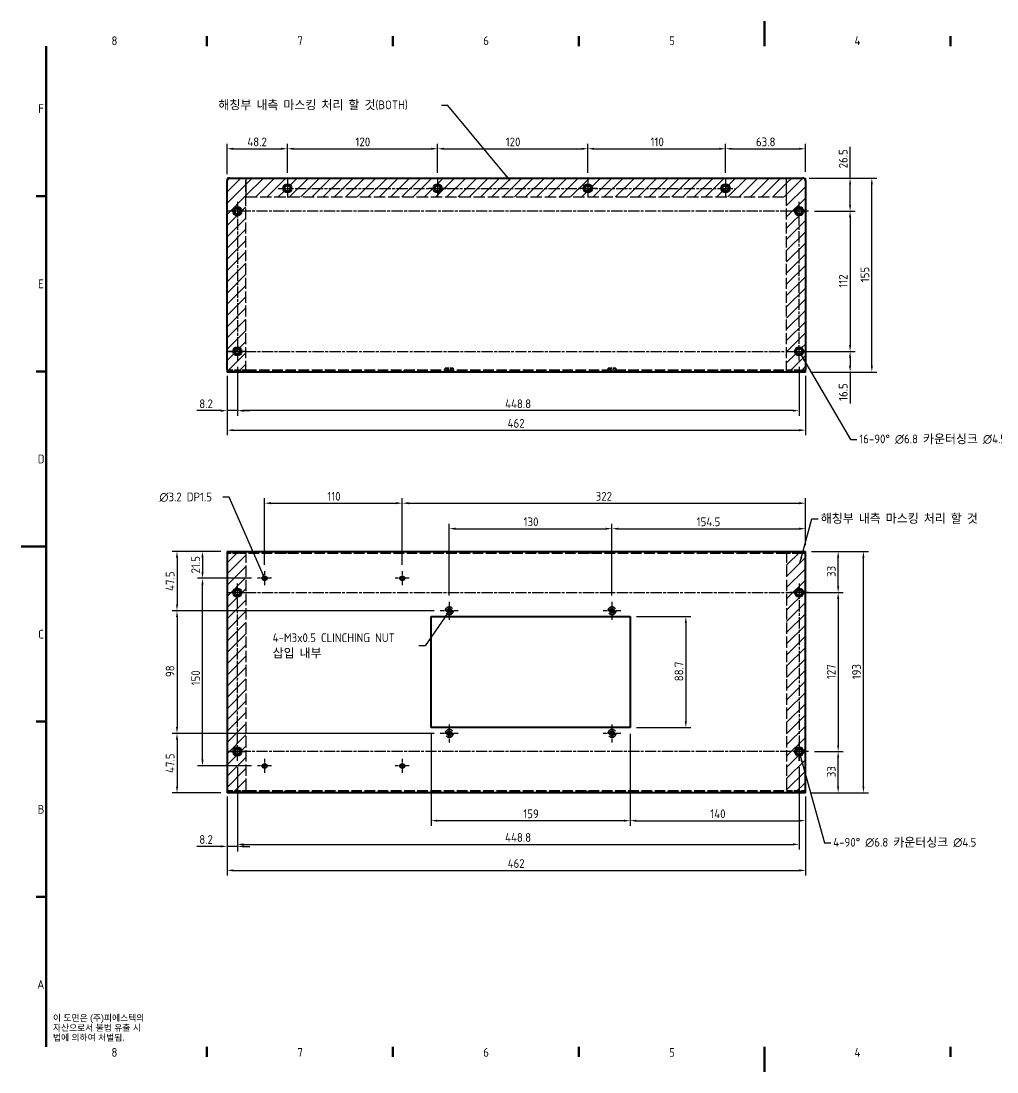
# Model space of a CAD drawing. Header units: millimetres. Extents: x 0 to 1188, y 0 to 840.
# Drawn here: x 0 to 780, y 0 to 840 of the extents above; entities that cross this region are included whole.
import ezdxf

# ---------------------------------------------------------------- set-up
doc = ezdxf.new("R2010")
doc.units = ezdxf.units.MM
doc.header["$LTSCALE"] = 2
doc.linetypes.add('CHAIN', pattern=[0.3543, 0.2362, -0.0295, 0.0591, -0.0295])
doc.linetypes.add('DASHED', pattern=[0.2067, 0.1654, -0.0413])
doc.layers.get('0').update_dxf_attribs({"color": 3, "lineweight": 25})
for name, color, linetype, lineweight in [('가려진 것(ISO)', 2, 'DASHED', 35), ('가시적인 것(ISO)', 3, 'Continuous', 40), ('가시적인 좁은 것(ISO)', 3, 'Continuous', 35), ('경계(ISO)', 7, 'Continuous', 50), ('기호(ISO)', 5, 'Continuous', 25), ('스케치 형상(ISO)', 3, 'Continuous', 25), ('중심 표식(ISO)', 1, 'Continuous', 25), ('중심선(ISO)', 1, 'Continuous', 25), ('치수(ISO)', 2, 'Continuous', 25), ('해치(ISO)', 7, 'Continuous', 18)]:
    doc.layers.add(name, color=color, linetype=linetype, lineweight=lineweight)
doc.styles.add('문자 텍스트_PSTEK_POSCO', font='isocp.shx')
doc.styles.add('치수 텍스트_PSTEK_POSCO', font='isocp.shx')
doc.dimstyles.new('치수_PSTEK_POSCO', dxfattribs={"dimscale": 2, "dimtxt": 3.5, "dimasz": 2.5, "dimexe": 2, "dimexo": 2.5, "dimgap": 1, "dimtad": 1, "dimrnd": 1e-08, "dimdsep": 46, "dimtxsty": '치수 텍스트_PSTEK_POSCO', "dimcen": 0.09, "dimdle": 10, "dimclrd": 7, "dimclre": 7, "dimclrt": 2, "dimadec": 1, "dimazin": 2, "dimtfac": 1, "dimtmove": 0, "dimatfit": 3, "dimfxl": 0, "dimtolj": 1, "dimlwd": -1, "dimlwe": -1, "dimarcsym": 0})
doc.dimstyles.new('치수_PSTEK_POSCO$7', dxfattribs={"dimscale": 2, "dimtxt": 3.5, "dimasz": 2.5, "dimexe": 2, "dimexo": 2.5, "dimgap": 1, "dimtad": 1, "dimrnd": 1e-08, "dimdsep": 46, "dimtxsty": '치수 텍스트_PSTEK_POSCO', "dimcen": 0.09, "dimdle": 10, "dimclrd": 7, "dimclre": 7, "dimclrt": 2, "dimadec": 1, "dimazin": 2, "dimtfac": 1, "dimtmove": 0, "dimatfit": 3, "dimfxl": 0, "dimtolj": 1, "dimlwd": -1, "dimlwe": -1, "dimarcsym": 0})
pattern_1 = [(45, (0, 0), (-4.49013, 4.49013), [])]

# ---------------------------------------------------------------- blocks, each defined once
blk = doc.blocks.new('경계 Default Border')
at = {"layer": '경계(ISO)'}
for p, q in [((74.25, 410), (74.25, 413.9)), ((148.5, 410), (148.5, 413.9)), ((222.75, 410), (222.75, 413.9)), ((371.25, 410), (371.25, 413.9)), ((10, 350), (6.1, 350)), ((10, 280), (6.1, 280)), ((10, 140), (6.1, 140)), ((10, 70), (6.1, 70)), ((74.25, 10), (74.25, 6.1)), ((148.5, 10), (148.5, 6.1)), ((222.75, 10), (222.75, 6.1)), ((371.25, 10), (371.25, 6.1))]:
    blk.add_line(p, q, dxfattribs=at)
at = {"layer": '경계(ISO)', "flags": 128}
for points in [[(297, 420), (297, 410)], [(10, 10), (10, 410)], [(0, 210), (10, 210)], [(297, 0), (297, 10)]]:
    blk.add_lwpolyline(points, dxfattribs=at)
at = {"layer": '경계(ISO)', "color": 2, "char_height": 3.5, "attachment_point": 7, "style": '문자 텍스트_PSTEK_POSCO'}
for s, insert in [('8', (36.13, 410.37)), ('7', (110.38, 410.39)), ('6', (184.63, 410.37)), ('5', (258.88, 410.37)), ('4', (332.93, 410.4)), ('F', (6.85, 383.25)), ('E', (6.85, 313.22)), ('D', (6.66, 243.22)), ('C', (6.85, 173.22)), ('B', (6.66, 103.22)), ('A', (6.47, 33.24)), ('8', (36.13, 6.07)), ('7', (110.38, 6.09)), ('6', (184.63, 6.07)), ('5', (258.88, 6.07)), ('4', (332.93, 6.1))]:
    blk.add_mtext(s, dxfattribs=dict(at, insert=insert))
blk = doc.blocks.new('*D22')
at = {"layer": 'Defpoints', "color": 0}
for p in [(164.61, 225.12), (626.61, 225.12), (626.61, 161.1)]:
    blk.add_point(p, dxfattribs=at)
at = {"layer": '치수(ISO)', "color": 7}
for p, q in [((164.61, 220.12), (164.61, 157.1)), ((626.61, 220.12), (626.61, 157.1)), ((169.61, 161.1), (621.61, 161.1))]:
    blk.add_line(p, q, dxfattribs=at)
for points in [[(169.61, 161.93), (169.61, 160.27), (164.61, 161.1)], [(621.61, 161.93), (621.61, 160.27), (626.61, 161.1)]]:
    blk.add_solid(points, dxfattribs=at)
at = {"layer": '치수(ISO)', "color": 2, "insert": (388.75, 166.6), "char_height": 7, "attachment_point": 4, "style": '치수 텍스트_PSTEK_POSCO'}
blk.add_mtext('\\A1;462', dxfattribs=at)
blk = doc.blocks.new('*D23')
at = {"layer": 'Defpoints', "color": 0}
for p in [(626.61, 416.12), (672.97, 416.12), (626.61, 223.12)]:
    blk.add_point(p, dxfattribs=at)
at = {"layer": '치수(ISO)', "color": 7}
for p, q in [((631.61, 416.12), (676.97, 416.12)), ((672.97, 228.12), (672.97, 411.12)), ((631.61, 223.12), (676.97, 223.12))]:
    blk.add_line(p, q, dxfattribs=at)
for points in [[(672.14, 411.12), (673.8, 411.12), (672.97, 416.12)], [(672.14, 228.12), (673.8, 228.12), (672.97, 223.12)]]:
    blk.add_solid(points, dxfattribs=at)
at = {"layer": '치수(ISO)', "color": 2, "insert": (667.47, 313.86), "char_height": 7, "attachment_point": 4, "rotation": 90, "style": '치수 텍스트_PSTEK_POSCO'}
blk.add_mtext('\\A1;193', dxfattribs=at)
blk = doc.blocks.new('*D24')
at = {"layer": 'Defpoints', "color": 0}
for p in [(621.61, 383.12), (629.01, 256.12), (652.79, 256.12)]:
    blk.add_point(p, dxfattribs=at)
at = {"layer": '치수(ISO)', "color": 7}
for p, q in [((626.61, 383.12), (656.79, 383.12)), ((652.79, 378.12), (652.79, 261.12)), ((634.01, 256.12), (656.79, 256.12))]:
    blk.add_line(p, q, dxfattribs=at)
for points in [[(651.95, 378.12), (653.62, 378.12), (652.79, 383.12)], [(651.95, 261.12), (653.62, 261.12), (652.79, 256.12)]]:
    blk.add_solid(points, dxfattribs=at)
at = {"layer": '치수(ISO)', "color": 2, "insert": (647.29, 314.02), "char_height": 7, "attachment_point": 4, "rotation": 90, "style": '치수 텍스트_PSTEK_POSCO'}
blk.add_mtext('\\A1;127', dxfattribs=at)
blk = doc.blocks.new('*D25')
at = {"layer": 'Defpoints', "color": 0}
for p in [(629.01, 256.12), (652.79, 256.12), (626.61, 223.12)]:
    blk.add_point(p, dxfattribs=at)
at = {"layer": '치수(ISO)', "color": 7}
for p, q in [((634.01, 256.12), (656.79, 256.12)), ((652.79, 228.12), (652.79, 251.12)), ((631.61, 223.12), (656.79, 223.12))]:
    blk.add_line(p, q, dxfattribs=at)
for points in [[(651.95, 251.12), (653.62, 251.12), (652.79, 256.12)], [(651.95, 228.12), (653.62, 228.12), (652.79, 223.12)]]:
    blk.add_solid(points, dxfattribs=at)
at = {"layer": '치수(ISO)', "color": 2, "insert": (647.29, 235.62), "char_height": 7, "attachment_point": 4, "rotation": 90, "style": '치수 텍스트_PSTEK_POSCO'}
blk.add_mtext('\\A1;33', dxfattribs=at)
blk = doc.blocks.new('*D26')
at = {"layer": 'Defpoints', "color": 0}
for p in [(172.81, 248.72), (621.61, 248.72), (621.61, 181.92)]:
    blk.add_point(p, dxfattribs=at)
at = {"layer": '치수(ISO)', "color": 7}
for p, q in [((172.81, 243.72), (172.81, 177.92)), ((621.61, 243.72), (621.61, 177.92)), ((177.81, 181.92), (616.61, 181.92))]:
    blk.add_line(p, q, dxfattribs=at)
for points in [[(177.81, 182.76), (177.81, 181.09), (172.81, 181.92)], [(616.61, 182.76), (616.61, 181.09), (621.61, 181.92)]]:
    blk.add_solid(points, dxfattribs=at)
at = {"layer": '치수(ISO)', "color": 2, "insert": (386.71, 187.42), "char_height": 7, "attachment_point": 4, "style": '치수 텍스트_PSTEK_POSCO'}
blk.add_mtext('\\A1;448.8', dxfattribs=at)
blk = doc.blocks.new('*D27')
at = {"layer": 'Defpoints', "color": 0}
for p in [(172.81, 248.72), (164.61, 225.12), (164.61, 180.3)]:
    blk.add_point(p, dxfattribs=at)
at = {"layer": '치수(ISO)', "color": 7}
for p, q in [((172.81, 243.72), (172.81, 176.3)), ((164.61, 220.12), (164.61, 176.3)), ((159.61, 180.3), (140.39, 180.3)), ((172.81, 180.3), (164.61, 180.3)), ((177.81, 180.3), (182.81, 180.3))]:
    blk.add_line(p, q, dxfattribs=at)
for points in [[(159.61, 181.13), (159.61, 179.47), (164.61, 180.3)], [(177.81, 181.13), (177.81, 179.47), (172.81, 180.3)]]:
    blk.add_solid(points, dxfattribs=at)
at = {"layer": '치수(ISO)', "color": 2, "insert": (142.39, 185.8), "char_height": 7, "attachment_point": 4, "style": '치수 텍스트_PSTEK_POSCO'}
blk.add_mtext('\\A1;8.2', dxfattribs=at)
blk = doc.blocks.new('*D28')
at = {"layer": 'Defpoints', "color": 0}
for p in [(172.81, 568.57), (621.61, 568.57), (172.81, 528.57)]:
    blk.add_point(p, dxfattribs=at)
at = {"layer": '치수(ISO)', "color": 7}
for p, q in [((172.81, 563.57), (172.81, 524.57)), ((621.61, 563.57), (621.61, 524.57)), ((616.61, 528.57), (177.81, 528.57))]:
    blk.add_line(p, q, dxfattribs=at)
for points in [[(177.81, 529.4), (177.81, 527.74), (172.81, 528.57)], [(616.61, 529.4), (616.61, 527.74), (621.61, 528.57)]]:
    blk.add_solid(points, dxfattribs=at)
at = {"layer": '치수(ISO)', "color": 2, "insert": (386.71, 534.07), "char_height": 7, "attachment_point": 4, "style": '치수 텍스트_PSTEK_POSCO'}
blk.add_mtext('\\A1;448.8', dxfattribs=at)
blk = doc.blocks.new('*D29')
at = {"layer": 'Defpoints', "color": 0}
for p in [(172.81, 568.57), (164.61, 561.47), (164.61, 528.57)]:
    blk.add_point(p, dxfattribs=at)
at = {"layer": '치수(ISO)', "color": 7}
for p, q in [((172.81, 563.57), (172.81, 524.57)), ((164.61, 556.47), (164.61, 524.57)), ((159.61, 528.57), (140.39, 528.57)), ((172.81, 528.57), (164.61, 528.57)), ((177.81, 528.57), (182.81, 528.57))]:
    blk.add_line(p, q, dxfattribs=at)
for points in [[(159.61, 529.4), (159.61, 527.74), (164.61, 528.57)], [(177.81, 529.4), (177.81, 527.74), (172.81, 528.57)]]:
    blk.add_solid(points, dxfattribs=at)
at = {"layer": '치수(ISO)', "color": 2, "insert": (142.39, 534.07), "char_height": 7, "attachment_point": 4, "style": '치수 텍스트_PSTEK_POSCO'}
blk.add_mtext('\\A1;8.2', dxfattribs=at)
blk = doc.blocks.new('*D30')
at = {"layer": 'Defpoints', "color": 0}
for p in [(164.61, 561.47), (626.61, 561.47), (626.61, 512.96)]:
    blk.add_point(p, dxfattribs=at)
at = {"layer": '치수(ISO)', "color": 7}
for p, q in [((164.61, 556.47), (164.61, 508.96)), ((626.61, 556.47), (626.61, 508.96)), ((169.61, 512.96), (621.61, 512.96))]:
    blk.add_line(p, q, dxfattribs=at)
for points in [[(169.61, 513.79), (169.61, 512.12), (164.61, 512.96)], [(621.61, 513.79), (621.61, 512.12), (626.61, 512.96)]]:
    blk.add_solid(points, dxfattribs=at)
at = {"layer": '치수(ISO)', "color": 2, "insert": (388.75, 518.46), "char_height": 7, "attachment_point": 4, "style": '치수 텍스트_PSTEK_POSCO'}
blk.add_mtext('\\A1;462', dxfattribs=at)
blk = doc.blocks.new('*D31')
at = {"layer": 'Defpoints', "color": 0}
for p in [(621.61, 575.97), (662.33, 575.97), (626.61, 559.47)]:
    blk.add_point(p, dxfattribs=at)
at = {"layer": '치수(ISO)', "color": 7}
for p, q in [((626.61, 575.97), (666.33, 575.97)), ((662.33, 570.97), (662.33, 564.47)), ((631.61, 559.47), (666.33, 559.47)), ((662.33, 559.47), (662.33, 534.35))]:
    blk.add_line(p, q, dxfattribs=at)
for points in [[(661.49, 570.97), (663.16, 570.97), (662.33, 575.97)], [(661.49, 564.47), (663.16, 564.47), (662.33, 559.47)]]:
    blk.add_solid(points, dxfattribs=at)
at = {"layer": '치수(ISO)', "color": 2, "insert": (656.83, 536.35), "char_height": 7, "attachment_point": 4, "rotation": 90, "style": '치수 텍스트_PSTEK_POSCO'}
blk.add_mtext('\\A1;16.5', dxfattribs=at)
blk = doc.blocks.new('*D32')
at = {"layer": 'Defpoints', "color": 0}
for p in [(624.61, 714.47), (679.68, 714.47), (626.61, 559.47)]:
    blk.add_point(p, dxfattribs=at)
at = {"layer": '치수(ISO)', "color": 7}
for p, q in [((629.61, 714.47), (683.68, 714.47)), ((679.68, 564.47), (679.68, 709.47)), ((631.61, 559.47), (683.68, 559.47))]:
    blk.add_line(p, q, dxfattribs=at)
for points in [[(678.85, 709.47), (680.52, 709.47), (679.68, 714.47)], [(678.85, 564.47), (680.52, 564.47), (679.68, 559.47)]]:
    blk.add_solid(points, dxfattribs=at)
at = {"layer": '치수(ISO)', "color": 2, "insert": (674.18, 631.23), "char_height": 7, "attachment_point": 4, "rotation": 90, "style": '치수 텍스트_PSTEK_POSCO'}
blk.add_mtext('\\A1;155', dxfattribs=at)
blk = doc.blocks.new('*D33')
at = {"layer": 'Defpoints', "color": 0}
for p in [(629.01, 687.97), (621.61, 575.97), (662.33, 575.97)]:
    blk.add_point(p, dxfattribs=at)
at = {"layer": '치수(ISO)', "color": 7}
for p, q in [((634.01, 687.97), (666.33, 687.97)), ((662.33, 682.97), (662.33, 580.97)), ((626.61, 575.97), (666.33, 575.97))]:
    blk.add_line(p, q, dxfattribs=at)
for points in [[(661.49, 682.97), (663.16, 682.97), (662.33, 687.97)], [(661.49, 580.97), (663.16, 580.97), (662.33, 575.97)]]:
    blk.add_solid(points, dxfattribs=at)
at = {"layer": '치수(ISO)', "color": 2, "insert": (656.83, 626.86), "char_height": 7, "attachment_point": 4, "rotation": 90, "style": '치수 텍스트_PSTEK_POSCO'}
blk.add_mtext('\\A1;112', dxfattribs=at)
blk = doc.blocks.new('*D34')
at = {"layer": 'Defpoints', "color": 0}
for p in [(624.61, 714.47), (662.33, 714.47), (629.01, 687.97)]:
    blk.add_point(p, dxfattribs=at)
at = {"layer": '치수(ISO)', "color": 7}
for p, q in [((662.33, 714.47), (662.33, 739.45)), ((629.61, 714.47), (666.33, 714.47)), ((662.33, 692.97), (662.33, 709.47)), ((634.01, 687.97), (666.33, 687.97))]:
    blk.add_line(p, q, dxfattribs=at)
for points in [[(661.49, 709.47), (663.16, 709.47), (662.33, 714.47)], [(661.49, 692.97), (663.16, 692.97), (662.33, 687.97)]]:
    blk.add_solid(points, dxfattribs=at)
at = {"layer": '치수(ISO)', "color": 2, "insert": (656.83, 722.28), "char_height": 7, "attachment_point": 4, "rotation": 90, "style": '치수 텍스트_PSTEK_POSCO'}
blk.add_mtext('\\A1;26.5', dxfattribs=at)
blk = doc.blocks.new('*D35')
at = {"layer": 'Defpoints', "color": 0}
for p in [(212.81, 737.89), (164.61, 712.47), (212.81, 713.67)]:
    blk.add_point(p, dxfattribs=at)
at = {"layer": '치수(ISO)', "color": 7}
for p, q in [((164.61, 717.47), (164.61, 741.89)), ((212.81, 718.67), (212.81, 741.89)), ((169.61, 737.89), (207.81, 737.89))]:
    blk.add_line(p, q, dxfattribs=at)
for points in [[(169.61, 738.72), (169.61, 737.05), (164.61, 737.89)], [(207.81, 738.72), (207.81, 737.05), (212.81, 737.89)]]:
    blk.add_solid(points, dxfattribs=at)
at = {"layer": '치수(ISO)', "color": 2, "insert": (180.78, 743.39), "char_height": 7, "attachment_point": 4, "style": '치수 텍스트_PSTEK_POSCO'}
blk.add_mtext('\\A1;48.2', dxfattribs=at)
blk = doc.blocks.new('*D36')
at = {"layer": 'Defpoints', "color": 0}
for p in [(332.81, 737.89), (212.81, 713.67), (332.81, 713.67)]:
    blk.add_point(p, dxfattribs=at)
at = {"layer": '치수(ISO)', "color": 7}
for p, q in [((212.81, 718.67), (212.81, 741.89)), ((332.81, 718.67), (332.81, 741.89)), ((217.81, 737.89), (327.81, 737.89))]:
    blk.add_line(p, q, dxfattribs=at)
for points in [[(217.81, 738.72), (217.81, 737.05), (212.81, 737.89)], [(327.81, 738.72), (327.81, 737.05), (332.81, 737.89)]]:
    blk.add_solid(points, dxfattribs=at)
at = {"layer": '치수(ISO)', "color": 2, "insert": (267.21, 743.39), "char_height": 7, "attachment_point": 4, "style": '치수 텍스트_PSTEK_POSCO'}
blk.add_mtext('\\A1;120', dxfattribs=at)
blk = doc.blocks.new('*D37')
at = {"layer": 'Defpoints', "color": 0}
for p in [(562.81, 737.89), (452.81, 713.67), (562.81, 713.67)]:
    blk.add_point(p, dxfattribs=at)
at = {"layer": '치수(ISO)', "color": 7}
for p, q in [((452.81, 718.67), (452.81, 741.89)), ((562.81, 718.67), (562.81, 741.89)), ((457.81, 737.89), (557.81, 737.89))]:
    blk.add_line(p, q, dxfattribs=at)
for points in [[(457.81, 738.72), (457.81, 737.05), (452.81, 737.89)], [(557.81, 738.72), (557.81, 737.05), (562.81, 737.89)]]:
    blk.add_solid(points, dxfattribs=at)
at = {"layer": '치수(ISO)', "color": 2, "insert": (502.91, 743.39), "char_height": 7, "attachment_point": 4, "style": '치수 텍스트_PSTEK_POSCO'}
blk.add_mtext('\\A1;110', dxfattribs=at)
blk = doc.blocks.new('*D39')
at = {"layer": 'Defpoints', "color": 0}
for p in [(626.61, 416.12), (652.79, 416.12), (629.01, 383.12)]:
    blk.add_point(p, dxfattribs=at)
at = {"layer": '치수(ISO)', "color": 7}
for p, q in [((631.61, 416.12), (656.79, 416.12)), ((652.79, 388.12), (652.79, 411.12)), ((634.01, 383.12), (656.79, 383.12))]:
    blk.add_line(p, q, dxfattribs=at)
for points in [[(651.95, 411.12), (653.62, 411.12), (652.79, 416.12)], [(651.95, 388.12), (653.62, 388.12), (652.79, 383.12)]]:
    blk.add_solid(points, dxfattribs=at)
at = {"layer": '치수(ISO)', "color": 2, "insert": (647.29, 395.62), "char_height": 7, "attachment_point": 4, "rotation": 90, "style": '치수 텍스트_PSTEK_POSCO'}
blk.add_mtext('\\A1;33', dxfattribs=at)
blk = doc.blocks.new('*D40')
at = {"layer": 'Defpoints', "color": 0}
for p in [(626.61, 737.89), (626.61, 714.47), (562.81, 713.67)]:
    blk.add_point(p, dxfattribs=at)
at = {"layer": '치수(ISO)', "color": 7}
for p, q in [((562.81, 718.67), (562.81, 741.89)), ((626.61, 719.47), (626.61, 741.89)), ((567.81, 737.89), (621.61, 737.89))]:
    blk.add_line(p, q, dxfattribs=at)
for points in [[(567.81, 738.72), (567.81, 737.05), (562.81, 737.89)], [(621.61, 738.72), (621.61, 737.05), (626.61, 737.89)]]:
    blk.add_solid(points, dxfattribs=at)
at = {"layer": '치수(ISO)', "color": 2, "insert": (587.15, 743.39), "char_height": 7, "attachment_point": 4, "style": '치수 텍스트_PSTEK_POSCO'}
blk.add_mtext('\\A1;63.8', dxfattribs=at)
blk = doc.blocks.new('*D41')
at = {"layer": 'Defpoints', "color": 0}
for p in [(144.98, 394.62), (189.01, 394.62), (189.01, 244.62)]:
    blk.add_point(p, dxfattribs=at)
at = {"layer": '치수(ISO)', "color": 7}
for p, q in [((184.01, 394.62), (140.98, 394.62)), ((144.98, 249.62), (144.98, 389.62)), ((184.01, 244.62), (140.98, 244.62))]:
    blk.add_line(p, q, dxfattribs=at)
for points in [[(144.15, 389.62), (145.82, 389.62), (144.98, 394.62)], [(144.15, 249.62), (145.82, 249.62), (144.98, 244.62)]]:
    blk.add_solid(points, dxfattribs=at)
at = {"layer": '치수(ISO)', "color": 2, "insert": (139.48, 309.01), "char_height": 7, "attachment_point": 4, "rotation": 90, "style": '치수 텍스트_PSTEK_POSCO'}
blk.add_mtext('\\A1;150', dxfattribs=at)
blk = doc.blocks.new('*D42')
at = {"layer": 'Defpoints', "color": 0}
for p in [(164.61, 416.12), (144.98, 394.62), (189.01, 394.62)]:
    blk.add_point(p, dxfattribs=at)
at = {"layer": '치수(ISO)', "color": 7}
for p, q in [((159.61, 416.12), (140.98, 416.12)), ((144.98, 411.12), (144.98, 399.62)), ((184.01, 394.62), (140.98, 394.62))]:
    blk.add_line(p, q, dxfattribs=at)
for points in [[(144.15, 411.12), (145.82, 411.12), (144.98, 416.12)], [(144.15, 399.62), (145.82, 399.62), (144.98, 394.62)]]:
    blk.add_solid(points, dxfattribs=at)
at = {"layer": '치수(ISO)', "color": 2, "insert": (139.48, 398.48), "char_height": 7, "attachment_point": 4, "rotation": 90, "style": '치수 텍스트_PSTEK_POSCO'}
blk.add_mtext('\\A1;21.5', dxfattribs=at)
blk = doc.blocks.new('*D43')
at = {"layer": 'Defpoints', "color": 0}
for p in [(304.61, 454.62), (194.61, 400.22), (304.61, 400.22)]:
    blk.add_point(p, dxfattribs=at)
at = {"layer": '치수(ISO)', "color": 7}
for p, q in [((194.61, 405.22), (194.61, 458.62)), ((199.61, 454.62), (299.61, 454.62)), ((304.61, 405.22), (304.61, 458.62))]:
    blk.add_line(p, q, dxfattribs=at)
for points in [[(199.61, 455.45), (199.61, 453.78), (194.61, 454.62)], [(299.61, 455.45), (299.61, 453.78), (304.61, 454.62)]]:
    blk.add_solid(points, dxfattribs=at)
at = {"layer": '치수(ISO)', "color": 2, "insert": (244.71, 460.12), "char_height": 7, "attachment_point": 4, "style": '치수 텍스트_PSTEK_POSCO'}
blk.add_mtext('\\A1;110', dxfattribs=at)
blk = doc.blocks.new('*D44')
at = {"layer": 'Defpoints', "color": 0}
for p in [(626.61, 454.62), (626.61, 416.12), (304.61, 400.22)]:
    blk.add_point(p, dxfattribs=at)
at = {"layer": '치수(ISO)', "color": 7}
for p, q in [((304.61, 405.22), (304.61, 458.62)), ((309.61, 454.62), (621.61, 454.62)), ((626.61, 421.12), (626.61, 458.62))]:
    blk.add_line(p, q, dxfattribs=at)
for points in [[(309.61, 455.45), (309.61, 453.78), (304.61, 454.62)], [(621.61, 455.45), (621.61, 453.78), (626.61, 454.62)]]:
    blk.add_solid(points, dxfattribs=at)
at = {"layer": '치수(ISO)', "color": 2, "insert": (459.1, 460.12), "char_height": 7, "attachment_point": 4, "style": '치수 텍스트_PSTEK_POSCO'}
blk.add_mtext('\\A1;322', dxfattribs=at)
blk = doc.blocks.new('*D45')
at = {"layer": 'Defpoints', "color": 0}
for p in [(327.61, 275.27), (486.61, 275.27), (327.61, 200.86)]:
    blk.add_point(p, dxfattribs=at)
at = {"layer": '치수(ISO)', "color": 7}
for p, q in [((327.61, 270.27), (327.61, 196.86)), ((486.61, 270.27), (486.61, 196.86)), ((481.61, 200.86), (332.61, 200.86))]:
    blk.add_line(p, q, dxfattribs=at)
for points in [[(332.61, 201.69), (332.61, 200.03), (327.61, 200.86)], [(481.61, 201.69), (481.61, 200.03), (486.61, 200.86)]]:
    blk.add_solid(points, dxfattribs=at)
at = {"layer": '치수(ISO)', "color": 2, "insert": (401.26, 206.36), "char_height": 7, "attachment_point": 4, "style": '치수 텍스트_PSTEK_POSCO'}
blk.add_mtext('\\A1;159', dxfattribs=at)
blk = doc.blocks.new('*D46')
at = {"layer": 'Defpoints', "color": 0}
for p in [(486.61, 275.27), (626.61, 223.12), (626.61, 200.86)]:
    blk.add_point(p, dxfattribs=at)
at = {"layer": '치수(ISO)', "color": 7}
for p, q in [((486.61, 270.27), (486.61, 196.86)), ((626.61, 218.12), (626.61, 196.86)), ((491.61, 200.86), (621.61, 200.86))]:
    blk.add_line(p, q, dxfattribs=at)
for points in [[(491.61, 201.69), (491.61, 200.03), (486.61, 200.86)], [(621.61, 201.69), (621.61, 200.03), (626.61, 200.86)]]:
    blk.add_solid(points, dxfattribs=at)
at = {"layer": '치수(ISO)', "color": 2, "insert": (550.66, 206.36), "char_height": 7, "attachment_point": 4, "style": '치수 텍스트_PSTEK_POSCO'}
blk.add_mtext('\\A1;140', dxfattribs=at)
blk = doc.blocks.new('*D47')
at = {"layer": 'Defpoints', "color": 0}
for p in [(472.11, 434.23), (342.11, 375.77), (472.11, 375.77)]:
    blk.add_point(p, dxfattribs=at)
at = {"layer": '치수(ISO)', "color": 7}
for p, q in [((342.11, 380.77), (342.11, 438.23)), ((472.11, 380.77), (472.11, 438.23)), ((347.11, 434.23), (467.11, 434.23))]:
    blk.add_line(p, q, dxfattribs=at)
for points in [[(347.11, 435.06), (347.11, 433.4), (342.11, 434.23)], [(467.11, 435.06), (467.11, 433.4), (472.11, 434.23)]]:
    blk.add_solid(points, dxfattribs=at)
at = {"layer": '치수(ISO)', "color": 2, "insert": (401.51, 439.73), "char_height": 7, "attachment_point": 4, "style": '치수 텍스트_PSTEK_POSCO'}
blk.add_mtext('\\A1;130', dxfattribs=at)
blk = doc.blocks.new('*D48')
at = {"layer": 'Defpoints', "color": 0}
for p in [(626.61, 434.23), (626.61, 416.12), (472.11, 375.77)]:
    blk.add_point(p, dxfattribs=at)
at = {"layer": '치수(ISO)', "color": 7}
for p, q in [((472.11, 380.77), (472.11, 438.23)), ((626.61, 421.12), (626.61, 438.23)), ((477.11, 434.23), (621.61, 434.23))]:
    blk.add_line(p, q, dxfattribs=at)
for points in [[(477.11, 435.06), (477.11, 433.4), (472.11, 434.23)], [(621.61, 435.06), (621.61, 433.4), (626.61, 434.23)]]:
    blk.add_solid(points, dxfattribs=at)
at = {"layer": '치수(ISO)', "color": 2, "insert": (539.76, 439.73), "char_height": 7, "attachment_point": 4, "style": '치수 텍스트_PSTEK_POSCO'}
blk.add_mtext('\\A1;154.5', dxfattribs=at)
blk = doc.blocks.new('*D49')
at = {"layer": 'Defpoints', "color": 0}
for p in [(486.61, 363.97), (486.61, 275.27), (531.1, 275.27)]:
    blk.add_point(p, dxfattribs=at)
at = {"layer": '치수(ISO)', "color": 7}
for p, q in [((491.61, 363.97), (535.1, 363.97)), ((531.1, 358.97), (531.1, 280.27)), ((491.61, 275.27), (535.1, 275.27))]:
    blk.add_line(p, q, dxfattribs=at)
for points in [[(530.27, 358.97), (531.94, 358.97), (531.1, 363.97)], [(530.27, 280.27), (531.94, 280.27), (531.1, 275.27)]]:
    blk.add_solid(points, dxfattribs=at)
at = {"layer": '치수(ISO)', "color": 2, "insert": (525.6, 312.27), "char_height": 7, "attachment_point": 4, "rotation": 90, "style": '치수 텍스트_PSTEK_POSCO'}
blk.add_mtext('\\A1;88.7', dxfattribs=at)
blk = doc.blocks.new('*D50')
at = {"layer": 'Defpoints', "color": 0}
for p in [(334.96, 368.62), (124.61, 270.62), (334.96, 270.62)]:
    blk.add_point(p, dxfattribs=at)
at = {"layer": '치수(ISO)', "color": 7}
for p, q in [((329.96, 368.62), (120.61, 368.62)), ((124.61, 363.62), (124.61, 275.62)), ((329.96, 270.62), (120.61, 270.62))]:
    blk.add_line(p, q, dxfattribs=at)
for points in [[(123.78, 363.62), (125.44, 363.62), (124.61, 368.62)], [(123.78, 275.62), (125.44, 275.62), (124.61, 270.62)]]:
    blk.add_solid(points, dxfattribs=at)
at = {"layer": '치수(ISO)', "color": 2, "insert": (119.11, 315.62), "char_height": 7, "attachment_point": 4, "rotation": 90, "style": '치수 텍스트_PSTEK_POSCO'}
blk.add_mtext('\\A1;98', dxfattribs=at)
blk = doc.blocks.new('*D51')
at = {"layer": 'Defpoints', "color": 0}
for p in [(334.96, 270.62), (124.61, 223.12), (164.61, 223.12)]:
    blk.add_point(p, dxfattribs=at)
at = {"layer": '치수(ISO)', "color": 7}
for p, q in [((329.96, 270.62), (120.61, 270.62)), ((124.61, 265.62), (124.61, 228.12)), ((159.61, 223.12), (120.61, 223.12))]:
    blk.add_line(p, q, dxfattribs=at)
for points in [[(123.78, 265.62), (125.44, 265.62), (124.61, 270.62)], [(123.78, 228.12), (125.44, 228.12), (124.61, 223.12)]]:
    blk.add_solid(points, dxfattribs=at)
at = {"layer": '치수(ISO)', "color": 2, "insert": (119.11, 239.02), "char_height": 7, "attachment_point": 4, "rotation": 90, "style": '치수 텍스트_PSTEK_POSCO'}
blk.add_mtext('\\A1;47.5', dxfattribs=at)
blk = doc.blocks.new('*D52')
at = {"layer": 'Defpoints', "color": 0}
for p in [(164.61, 416.12), (124.61, 368.62), (334.96, 368.62)]:
    blk.add_point(p, dxfattribs=at)
at = {"layer": '치수(ISO)', "color": 7}
for p, q in [((159.61, 416.12), (120.61, 416.12)), ((124.61, 411.12), (124.61, 373.62)), ((329.96, 368.62), (120.61, 368.62))]:
    blk.add_line(p, q, dxfattribs=at)
for points in [[(123.78, 411.12), (125.44, 411.12), (124.61, 416.12)], [(123.78, 373.62), (125.44, 373.62), (124.61, 368.62)]]:
    blk.add_solid(points, dxfattribs=at)
at = {"layer": '치수(ISO)', "color": 2, "insert": (119.11, 384.52), "char_height": 7, "attachment_point": 4, "rotation": 90, "style": '치수 텍스트_PSTEK_POSCO'}
blk.add_mtext('\\A1;47.5', dxfattribs=at)
blk = doc.blocks.new('*D53')
at = {"layer": 'Defpoints', "color": 0}
for p in [(452.81, 737.89), (332.81, 713.67), (452.81, 713.67)]:
    blk.add_point(p, dxfattribs=at)
at = {"layer": '치수(ISO)', "color": 7}
for p, q in [((332.81, 718.67), (332.81, 741.89)), ((452.81, 718.67), (452.81, 741.89)), ((337.81, 737.89), (447.81, 737.89))]:
    blk.add_line(p, q, dxfattribs=at)
for points in [[(337.81, 738.72), (337.81, 737.05), (332.81, 737.89)], [(447.81, 738.72), (447.81, 737.05), (452.81, 737.89)]]:
    blk.add_solid(points, dxfattribs=at)
at = {"layer": '치수(ISO)', "color": 2, "insert": (387.21, 743.39), "char_height": 7, "attachment_point": 4, "style": '치수 텍스트_PSTEK_POSCO'}
blk.add_mtext('\\A1;120', dxfattribs=at)

msp = doc.modelspace()

# ---------------------------------------------------------------- hatches: boundary and pattern name
at = {"layer": '해치(ISO)'}
h = msp.add_hatch(dxfattribs=at)
h.set_pattern_fill('ANSI31', color=1, scale=50.8, style=0)
h.set_pattern_definition(pattern_1)
h.paths.add_polyline_path([(179.609, 714.471), (164.609, 714.471), (164.609, 559.471), (179.609, 559.471)])
h = msp.add_hatch(dxfattribs=at)
h.set_pattern_fill('ANSI31', color=1, scale=50.8, style=0)
h.set_pattern_definition(pattern_1)
edge = h.paths.add_edge_path(flags=0)
edge.add_arc((212.809, 706.271), 3.4, 0, 360)
h.paths.add_polyline_path([(611.609, 714.471), (179.609, 714.471), (179.609, 699.471), (611.609, 699.471)])
h = msp.add_hatch(dxfattribs=at)
h.set_pattern_fill('ANSI31', color=1, scale=50.8, style=0)
h.set_pattern_definition(pattern_1)
edge = h.paths.add_edge_path(flags=0)
edge.add_arc((621.609, 575.971), 3.4, 0, 360)
h.paths.add_polyline_path([(626.609, 559.471), (626.609, 714.471), (611.609, 714.471), (611.609, 559.471)])
h = msp.add_hatch(dxfattribs=at)
h.set_pattern_fill('ANSI31', color=1, scale=50.8, style=0)
h.set_pattern_definition(pattern_1)
edge = h.paths.add_edge_path(flags=0)
edge.add_arc((172.809, 256.116), 3.4, 0, 360)
h.paths.add_polyline_path([(164.609, 416.116), (164.609, 223.116), (179.609, 223.116), (179.609, 416.116)])
h = msp.add_hatch(dxfattribs=at)
h.set_pattern_fill('ANSI31', color=1, scale=50.8, style=0)
h.set_pattern_definition(pattern_1)
h.paths.add_polyline_path([(611.609, 223.116), (626.609, 223.116), (626.609, 416.116), (611.609, 416.116)])

# ---------------------------------------------------------------- linework, layer by layer
at = {"layer": '가려진 것(ISO)', "ltscale": 14.285125}
for p, q in [((164.609, 560.971), (179.609, 560.971)), ((611.609, 560.971), (626.609, 560.971)), ((179.609, 414.616), (164.609, 414.616)), ((626.609, 414.616), (611.609, 414.616)), ((164.609, 224.616), (179.609, 224.616)), ((611.609, 224.616), (626.609, 224.616))]:
    msp.add_line(p, q, dxfattribs=at)
at = {"layer": '가려진 것(ISO)', "ltscale": 1.548747}
for p, q in [((170.559, 560.621), (169.409, 559.471)), ((175.059, 560.621), (176.209, 559.471)), ((619.359, 560.621), (618.209, 559.471)), ((623.859, 560.621), (625.009, 559.471)), ((170.559, 414.966), (169.409, 416.116)), ((175.059, 414.966), (176.209, 416.116)), ((210.559, 414.966), (209.409, 416.116)), ((215.059, 414.966), (216.209, 416.116)), ((330.559, 414.966), (329.409, 416.116)), ((335.059, 414.966), (336.209, 416.116)), ((450.559, 414.966), (449.409, 416.116)), ((455.059, 414.966), (456.209, 416.116)), ((560.559, 414.966), (559.409, 416.116)), ((565.059, 414.966), (566.209, 416.116)), ((619.359, 414.966), (618.209, 416.116)), ((623.859, 414.966), (625.009, 416.116)), ((170.559, 224.266), (169.409, 223.116)), ((175.059, 224.266), (176.209, 223.116)), ((210.559, 224.266), (209.409, 223.116)), ((215.059, 224.266), (216.209, 223.116)), ((330.559, 224.266), (329.409, 223.116)), ((335.059, 224.266), (336.209, 223.116)), ((450.559, 224.266), (449.409, 223.116)), ((455.059, 224.266), (456.209, 223.116)), ((560.559, 224.266), (559.409, 223.116)), ((565.059, 224.266), (566.209, 223.116)), ((619.359, 224.266), (618.209, 223.116)), ((623.859, 224.266), (625.009, 223.116))]:
    msp.add_line(p, q, dxfattribs=at)
at = {"layer": '가려진 것(ISO)', "ltscale": 0.333222}
for p, q in [((170.559, 560.971), (170.559, 560.621)), ((175.059, 560.971), (175.059, 560.621)), ((619.359, 560.971), (619.359, 560.621)), ((623.859, 560.971), (623.859, 560.621)), ((170.559, 414.616), (170.559, 414.966)), ((175.059, 414.616), (175.059, 414.966)), ((210.559, 414.616), (210.559, 414.966)), ((215.059, 414.616), (215.059, 414.966)), ((330.559, 414.616), (330.559, 414.966)), ((335.059, 414.616), (335.059, 414.966)), ((450.559, 414.616), (450.559, 414.966)), ((455.059, 414.616), (455.059, 414.966)), ((560.559, 414.616), (560.559, 414.966)), ((565.059, 414.616), (565.059, 414.966)), ((619.359, 414.616), (619.359, 414.966)), ((623.859, 414.616), (623.859, 414.966)), ((170.559, 224.266), (170.559, 224.616)), ((175.059, 224.266), (175.059, 224.616)), ((210.559, 224.266), (210.559, 224.616)), ((215.059, 224.266), (215.059, 224.616)), ((330.559, 224.266), (330.559, 224.616)), ((335.059, 224.266), (335.059, 224.616)), ((450.559, 224.266), (450.559, 224.616)), ((455.059, 224.266), (455.059, 224.616)), ((560.559, 224.266), (560.559, 224.616)), ((565.059, 224.266), (565.059, 224.616)), ((619.359, 224.266), (619.359, 224.616)), ((623.859, 224.266), (623.859, 224.616))]:
    msp.add_line(p, q, dxfattribs=at)
at = {"layer": '가려진 것(ISO)', "ltscale": 6.731654}
for p, q in [((170.559, 560.621), (175.059, 560.621)), ((619.359, 560.621), (623.859, 560.621)), ((175.059, 414.966), (170.559, 414.966)), ((215.059, 414.966), (210.559, 414.966)), ((335.059, 414.966), (330.559, 414.966)), ((455.059, 414.966), (450.559, 414.966)), ((565.059, 414.966), (560.559, 414.966)), ((623.859, 414.966), (619.359, 414.966)), ((175.059, 224.266), (170.559, 224.266)), ((215.059, 224.266), (210.559, 224.266)), ((335.059, 224.266), (330.559, 224.266)), ((455.059, 224.266), (450.559, 224.266)), ((565.059, 224.266), (560.559, 224.266)), ((623.859, 224.266), (619.359, 224.266))]:
    msp.add_line(p, q, dxfattribs=at)
at = {"layer": '가려진 것(ISO)', "ltscale": 25.487627}
for p, q in [((179.609, 560.971), (611.609, 560.971)), ((611.609, 414.616), (179.609, 414.616)), ((179.609, 224.616), (611.609, 224.616))]:
    msp.add_line(p, q, dxfattribs=at)
at = {"layer": '가려진 것(ISO)', "ltscale": 1.428422}
for p, q in [((193.009, 560.971), (193.009, 559.471)), ((196.209, 560.971), (196.209, 559.471)), ((303.009, 560.971), (303.009, 559.471)), ((306.209, 560.971), (306.209, 559.471)), ((327.609, 559.471), (327.609, 560.971)), ((338.959, 560.971), (338.959, 562.471)), ((340.359, 560.971), (340.359, 559.471)), ((340.609, 562.471), (340.609, 560.971)), ((340.88, 560.971), (340.88, 562.471)), ((343.339, 560.971), (343.339, 562.471)), ((343.609, 560.971), (343.609, 562.471)), ((343.859, 560.971), (343.859, 559.471)), ((345.259, 560.971), (345.259, 562.471)), ((468.959, 560.971), (468.959, 562.471)), ((470.359, 560.971), (470.359, 559.471)), ((470.609, 562.471), (470.609, 560.971)), ((470.88, 560.971), (470.88, 562.471)), ((473.339, 560.971), (473.339, 562.471)), ((473.609, 560.971), (473.609, 562.471)), ((473.859, 560.971), (473.859, 559.471)), ((475.259, 560.971), (475.259, 562.471)), ((486.609, 559.471), (486.609, 560.971))]:
    msp.add_line(p, q, dxfattribs=at)
at = {"layer": '가려진 것(ISO)', "ltscale": 9.424355}
for p, q in [((338.959, 562.471), (345.259, 562.471)), ((468.959, 562.471), (475.259, 562.471))]:
    msp.add_line(p, q, dxfattribs=at)
at = {"layer": '가려진 것(ISO)', "ltscale": 23.938116}
for centre in [(342.109, 368.616), (472.109, 368.616), (342.109, 270.616), (472.109, 270.616)]:
    msp.add_circle(centre, 3.15, dxfattribs=at)
at = {"layer": '가시적인 것(ISO)'}
for p, q in [((166.609, 714.471), (624.609, 714.471)), ((164.609, 561.471), (164.609, 712.471)), ((626.609, 712.471), (626.609, 561.471)), ((164.609, 561.471), (164.609, 559.471)), ((626.609, 559.471), (164.609, 559.471)), ((626.609, 559.471), (626.609, 561.471)), ((164.609, 416.116), (626.609, 416.116)), ((164.609, 416.116), (164.609, 414.116)), ((164.609, 414.116), (164.609, 225.116)), ((626.609, 414.116), (626.609, 416.116)), ((626.609, 225.116), (626.609, 414.116)), ((327.609, 275.266), (327.609, 363.966)), ((327.609, 363.966), (486.609, 363.966)), ((486.609, 363.966), (486.609, 275.266)), ((486.609, 275.266), (327.609, 275.266)), ((164.609, 225.116), (164.609, 223.116)), ((626.609, 223.116), (164.609, 223.116)), ((626.609, 223.116), (626.609, 225.116))]:
    msp.add_line(p, q, dxfattribs=at)
for centre, radius in [((212.809, 706.271), 3.4), ((212.809, 706.271), 2.25), ((332.809, 706.271), 3.4), ((332.809, 706.271), 2.25), ((452.809, 706.271), 3.4), ((452.809, 706.271), 2.25), ((562.809, 706.271), 3.4), ((562.809, 706.271), 2.25), ((172.809, 687.971), 3.4), ((172.809, 687.971), 2.25), ((621.609, 687.971), 3.4), ((621.609, 687.971), 2.25), ((172.809, 575.971), 3.4), ((172.809, 575.971), 2.25), ((621.609, 575.971), 3.4), ((621.609, 575.971), 2.25), ((194.609, 394.616), 1.6), ((304.609, 394.616), 1.6), ((172.809, 383.116), 3.4), ((621.609, 383.116), 3.4), ((172.809, 383.116), 2.25), ((621.609, 383.116), 2.25), ((342.109, 368.616), 1.75), ((342.109, 368.616), 1.23), ((472.109, 368.616), 1.75), ((472.109, 368.616), 1.23), ((342.109, 270.616), 1.75), ((342.109, 270.616), 1.23), ((472.109, 270.616), 1.75), ((472.109, 270.616), 1.23), ((172.809, 256.116), 3.4), ((172.809, 256.116), 2.25), ((621.609, 256.116), 3.4), ((621.609, 256.116), 2.25), ((194.609, 244.616), 1.6), ((304.609, 244.616), 1.6)]:
    msp.add_circle(centre, radius, dxfattribs=at)
for centre, start, end in [((166.609, 712.471), 90, 180), ((624.609, 712.471), 0, 90)]:
    msp.add_arc(centre, 2, start, end, dxfattribs=at)
at = {"layer": '가시적인 좁은 것(ISO)'}
for centre in [(342.109, 368.616), (472.109, 368.616), (342.109, 270.616), (472.109, 270.616)]:
    msp.add_arc(centre, 1.5, 280, 190, dxfattribs=at)
at = {"layer": '스케치 형상(ISO)'}
for p, q in [((179.609, 714.471), (164.609, 714.471)), ((164.609, 714.471), (164.609, 559.471)), ((611.609, 714.471), (179.609, 714.471)), ((179.609, 714.471), (179.609, 699.471)), ((611.609, 714.471), (626.609, 714.471)), ((611.609, 699.471), (611.609, 714.471)), ((626.609, 714.471), (626.609, 559.471)), ((164.609, 559.471), (179.609, 559.471)), ((626.609, 559.471), (611.609, 559.471)), ((164.609, 416.116), (179.609, 416.116)), ((164.609, 223.116), (164.609, 416.116)), ((626.609, 416.116), (611.609, 416.116)), ((626.609, 223.116), (626.609, 416.116)), ((179.609, 223.116), (164.609, 223.116)), ((611.609, 223.116), (626.609, 223.116))]:
    msp.add_line(p, q, dxfattribs=at)
at = {"layer": '스케치 형상(ISO)', "color": 2, "linetype": 'DASHED', "ltscale": 26.781395}
for p, q in [((179.609, 559.471), (179.609, 714.471)), ((611.609, 559.471), (611.609, 714.471))]:
    msp.add_line(p, q, dxfattribs=at)
at = {"layer": '스케치 형상(ISO)', "color": 2, "linetype": 'DASHED', "ltscale": 27.499809}
msp.add_line((179.609, 699.471), (611.609, 699.471), dxfattribs=at)
at = {"layer": '스케치 형상(ISO)', "color": 2, "linetype": 'DASHED', "ltscale": 27.462364}
for p, q in [((179.609, 416.116), (179.609, 223.116)), ((611.609, 416.116), (611.609, 223.116))]:
    msp.add_line(p, q, dxfattribs=at)
at = {"layer": '중심 표식(ISO)', "linetype": 'CHAIN', "ltscale": 8.222835}
for p, q in [((212.809, 713.671), (212.809, 698.871)), ((340.209, 706.271), (325.409, 706.271)), ((332.809, 713.671), (332.809, 698.871)), ((460.209, 706.271), (445.409, 706.271)), ((452.809, 713.671), (452.809, 698.871)), ((562.809, 713.671), (562.809, 698.871)), ((621.609, 680.571), (621.609, 695.371)), ((180.209, 687.971), (165.409, 687.971)), ((180.209, 575.971), (165.409, 575.971)), ((614.209, 575.971), (629.009, 575.971)), ((165.409, 383.116), (180.209, 383.116)), ((629.009, 383.116), (614.209, 383.116)), ((621.609, 248.716), (621.609, 263.516)), ((165.409, 256.116), (180.209, 256.116))]:
    msp.add_line(p, q, dxfattribs=at)
at = {"layer": '중심 표식(ISO)', "linetype": 'CHAIN', "ltscale": 6.222661}
for p, q in [((194.609, 400.216), (194.609, 389.016)), ((304.609, 400.216), (304.609, 389.016)), ((200.209, 394.616), (189.009, 394.616)), ((310.209, 394.616), (299.009, 394.616)), ((200.209, 244.616), (189.009, 244.616)), ((194.609, 250.216), (194.609, 239.016)), ((310.209, 244.616), (299.009, 244.616)), ((304.609, 250.216), (304.609, 239.016))]:
    msp.add_line(p, q, dxfattribs=at)
at = {"layer": '중심 표식(ISO)', "linetype": 'CHAIN', "ltscale": 7.945033}
for p, q in [((342.109, 375.766), (342.109, 361.466)), ((472.109, 375.766), (472.109, 361.466)), ((349.259, 368.616), (334.959, 368.616)), ((479.259, 368.616), (464.959, 368.616)), ((342.109, 277.766), (342.109, 263.466)), ((472.109, 277.766), (472.109, 263.466)), ((349.259, 270.616), (334.959, 270.616)), ((479.259, 270.616), (464.959, 270.616))]:
    msp.add_line(p, q, dxfattribs=at)
at = {"layer": '중심선(ISO)', "linetype": 'CHAIN', "ltscale": 19.051651}
for p, q in [((205.409, 706.271), (570.209, 706.271)), ((172.809, 695.371), (172.809, 568.571)), ((621.609, 568.571), (621.609, 695.371)), ((629.009, 687.971), (165.409, 687.971)), ((165.409, 575.971), (629.009, 575.971)), ((172.809, 248.716), (172.809, 390.516)), ((621.609, 390.516), (621.609, 248.716)), ((165.409, 383.116), (629.009, 383.116)), ((629.009, 256.116), (165.409, 256.116))]:
    msp.add_line(p, q, dxfattribs=at)

# ---------------------------------------------------------------- block references
at = {"xscale": 2, "yscale": 2, "zscale": 2}
msp.add_blockref('경계 Default Border', (0, 0), dxfattribs=at)

# ---------------------------------------------------------------- texts
at = {"layer": '기호(ISO)', "color": 2, "char_height": 7, "attachment_point": 4, "style": '치수 텍스트_PSTEK_POSCO'}
for s, insert, width in [('{\\fISOCP|b0|i0;\\H7.0000;해칭부 내측 마스킹 처리 할 것(BOTH)}', (157.696, 772.597), 176.33492), ('{\\fSystem|b0|i0;\\H7.0000;해칭부\\fISOCP|b0|i0;\\H7.0000; \\fSystem|b0|i0;\\H7.0000;내측\\fISOCP|b0|i0;\\H7.0000; \\fSystem|b0|i0;\\H7.0000;마스킹\\fISOCP|b0|i0;\\H7.0000; \\fSystem|b0|i0;\\H7.0000;처리\\fISOCP|b0|i0;\\H7.0000; \\fSystem|b0|i0;\\H7.0000;할\\fISOCP|b0|i0;\\H7.0000; \\fSystem|b0|i0;\\H7.0000;것}', (638.899, 442.032), 127.12439)]:
    msp.add_mtext(s, dxfattribs=dict(at, insert=insert, width=width))
at = {"layer": '기호(ISO)', "color": 2, "attachment_point": 4}
for s, insert, char_height, width, line_spacing_factor, style in [('{16-90° \\fAIGDT|b0|i0;\\H7.0000;n\\fisocp|b0|i0;\\H7.0000;6.8 카운터싱크 \\fAIGDT|b0|i0;\\H7.0000;n\\fisocp|b0|i0;\\H7.0000;4.5(BOTH)}', (669.648, 505.587), 7, 169.42265, 0.6125, '치수 텍스트_PSTEK_POSCO'), ('{\\fAIGDT|b0|i0;\\H7.0000;n\\fisocp|b0|i0;\\H7.0000;3.2 DP1.5}', (110.563, 459.362), 7, 48.77567, 0.6125, '치수 텍스트_PSTEK_POSCO'), ('{4-M3x0.5 CLINCHING NUT\\P삽입 내부 }', (201.014, 340.57), 7, 114.72107, 1.05, '치수 텍스트_PSTEK_POSCO'), ('{4-90° \\fAIGDT|b0|i0;\\H7.0000;n\\fisocp|b0|i0;\\H7.0000;6.8 카운터싱크 \\fAIGDT|b0|i0;\\H7.0000;n\\fisocp|b0|i0;\\H7.0000;4.5}', (648.865, 183.219), 7, 134.84791, 0.6125, '치수 텍스트_PSTEK_POSCO'), ('{\\fArial|b0|i0;\\H5.0000;이 도면은 (주)피에스텍의\\P자산으로서 불법 유출 시 \\P법에 의하여 처벌됨.}', (25.51, 35.068), 5, 78.61221, 0.944221, '문자 텍스트_PSTEK_POSCO')]:
    msp.add_mtext(s, dxfattribs=dict(at, insert=insert, char_height=char_height, width=width, line_spacing_factor=line_spacing_factor, style=style))

# ---------------------------------------------------------------- dimensions: what is measured, and where the dimension line sits
at = {"layer": '치수(ISO)', "color": 7}
for base, p1, p2, angle, override, picture, middle in [((212.809, 737.887), (164.609, 712.471), (212.809, 713.671), 180, {"dimdec": 2, "dimtp": 0, "dimtm": 0, "dimtdec": 2, "dimtofl": 0, "dimatfit": 1}, '*D35', (188.689, 737.887)), ((332.809, 737.887), (212.809, 713.671), (332.809, 713.671), 180, {"dimdec": 2, "dimtp": 0, "dimtm": 0, "dimtdec": 2, "dimtofl": 0, "dimatfit": 1}, '*D36', (272.809, 737.887)), ((452.809, 737.887), (332.809, 713.671), (452.809, 713.671), 180, {"dimdec": 2, "dimtp": 0, "dimtm": 0, "dimtdec": 2, "dimtofl": 0, "dimatfit": 1}, '*D53', (392.809, 737.887)), ((562.809, 737.887), (452.809, 713.671), (562.809, 713.671), 180, {"dimdec": 2, "dimtp": 0, "dimtm": 0, "dimtdec": 2, "dimtofl": 0, "dimatfit": 1}, '*D37', (507.809, 737.887)), ((626.609, 737.887), (562.809, 713.671), (626.609, 714.471), 180, {"dimdec": 2, "dimtp": 0, "dimtm": 0, "dimtdec": 2, "dimtofl": 0, "dimatfit": 1}, '*D40', (594.709, 737.887)), ((662.327, 714.471), (629.009, 687.971), (624.609, 714.471), 90, {"dimdec": 2, "dimtp": 0, "dimtm": 0, "dimtdec": 2, "dimtofl": 0, "dimatfit": 2}, '*D34', (662.327, 729.868)), ((679.682, 714.471), (626.609, 559.471), (624.609, 714.471), 90, {"dimdec": 2, "dimtp": 0, "dimtm": 0, "dimtdec": 2, "dimtofl": 0, "dimatfit": 1}, '*D32', (679.682, 636.971)), ((662.327, 575.971), (629.009, 687.971), (621.609, 575.971), 90, {"dimdec": 2, "dimtp": 0, "dimtm": 0, "dimtdec": 2, "dimtofl": 0, "dimatfit": 1}, '*D33', (662.327, 631.971)), ((662.327, 575.971), (626.609, 559.471), (621.609, 575.971), 90, {"dimdec": 2, "dimtp": 0, "dimtm": 0, "dimtdec": 2, "dimtofl": 0, "dimatfit": 2}, '*D31', (662.327, 543.147)), ((164.609, 528.571), (172.809, 568.571), (164.609, 561.471), 180, {"dimdec": 2, "dimtp": 0, "dimtm": 0, "dimtdec": 2, "dimtofl": 1, "dimatfit": 1}, '*D29', (147.499, 528.571)), ((172.809, 528.571), (621.609, 568.571), (172.809, 568.571), 180, {"dimdec": 2, "dimtp": 0, "dimtm": 0, "dimtdec": 2, "dimtofl": 0, "dimatfit": 1}, '*D28', (397.209, 528.571)), ((304.609, 454.616), (194.609, 400.216), (304.609, 400.216), 180, {"dimdec": 2, "dimtp": 0, "dimtm": 0, "dimtdec": 2, "dimtofl": 0, "dimatfit": 1}, '*D43', (249.609, 454.616)), ((626.609, 454.616), (304.609, 400.216), (626.609, 416.116), 180, {"dimdec": 2, "dimtp": 0, "dimtm": 0, "dimtdec": 2, "dimtofl": 0, "dimatfit": 1}, '*D44', (465.609, 454.616)), ((472.109, 434.23), (342.109, 375.766), (472.109, 375.766), 180, {"dimdec": 2, "dimtp": 0, "dimtm": 0, "dimtdec": 2, "dimtofl": 0, "dimatfit": 1}, '*D47', (407.109, 434.23)), ((626.609, 434.23), (472.109, 375.766), (626.609, 416.116), 180, {"dimdec": 2, "dimtp": 0, "dimtm": 0, "dimtdec": 2, "dimtofl": 0, "dimatfit": 1}, '*D48', (549.359, 434.23)), ((124.609, 368.616), (164.609, 416.116), (334.959, 368.616), 90, {"dimdec": 2, "dimtp": 0, "dimtm": 0, "dimtdec": 2, "dimtofl": 0, "dimatfit": 1}, '*D52', (124.609, 392.366)), ((144.982, 394.616), (164.609, 416.116), (189.009, 394.616), 270, {"dimdec": 2, "dimtp": 0, "dimtm": 0, "dimtdec": 2, "dimtofl": 0, "dimatfit": 1}, '*D42', (144.982, 405.366)), ((672.972, 416.116), (626.609, 223.116), (626.609, 416.116), 270, {"dimdec": 2, "dimtp": 0, "dimtm": 0, "dimtdec": 2, "dimtofl": 0, "dimatfit": 1}, '*D23', (672.972, 319.616)), ((652.788, 416.116), (629.009, 383.116), (626.609, 416.116), 90, {"dimdec": 2, "dimtp": 0, "dimtm": 0, "dimtdec": 2, "dimtofl": 0, "dimatfit": 1}, '*D39', (652.788, 399.616)), ((144.982, 394.616), (189.009, 244.616), (189.009, 394.616), 90, {"dimdec": 2, "dimtp": 0, "dimtm": 0, "dimtdec": 2, "dimtofl": 0, "dimatfit": 1}, '*D41', (144.982, 314.616)), ((652.788, 256.116), (621.609, 383.116), (629.009, 256.116), 90, {"dimdec": 2, "dimtp": 0, "dimtm": 0, "dimtdec": 2, "dimtofl": 0, "dimatfit": 1}, '*D24', (652.788, 319.616)), ((124.609, 270.616), (334.959, 368.616), (334.959, 270.616), 90, {"dimdec": 2, "dimtp": 0, "dimtm": 0, "dimtdec": 2, "dimtofl": 0, "dimatfit": 1}, '*D50', (124.609, 319.616)), ((531.102, 275.266), (486.609, 363.966), (486.609, 275.266), 90, {"dimdec": 2, "dimtp": 0, "dimtm": 0, "dimtdec": 2, "dimtofl": 0, "dimatfit": 1}, '*D49', (531.102, 319.616)), ((124.609, 223.116), (334.959, 270.616), (164.609, 223.116), 90, {"dimdec": 2, "dimtp": 0, "dimtm": 0, "dimtdec": 2, "dimtofl": 0, "dimatfit": 1}, '*D51', (124.609, 246.866)), ((327.609, 200.862), (486.609, 275.266), (327.609, 275.266), 180, {"dimdec": 2, "dimtp": 0, "dimtm": 0, "dimtdec": 2, "dimtofl": 0, "dimatfit": 1}, '*D45', (407.109, 200.862)), ((626.609, 200.862), (486.609, 275.266), (626.609, 223.116), 180, {"dimdec": 2, "dimtp": 0, "dimtm": 0, "dimtdec": 2, "dimtofl": 0, "dimatfit": 1}, '*D46', (556.609, 200.862)), ((652.788, 256.116), (626.609, 223.116), (629.009, 256.116), 90, {"dimdec": 2, "dimtp": 0, "dimtm": 0, "dimtdec": 2, "dimtofl": 0, "dimatfit": 1}, '*D25', (652.788, 239.616)), ((164.609, 180.301), (172.809, 248.716), (164.609, 225.116), 180, {"dimdec": 2, "dimtp": 0, "dimtm": 0, "dimtdec": 2, "dimtofl": 1, "dimatfit": 1}, '*D27', (147.499, 180.301)), ((621.609, 181.923), (172.809, 248.716), (621.609, 248.716), 180, {"dimdec": 2, "dimtp": 0, "dimtm": 0, "dimtdec": 2, "dimtofl": 0, "dimatfit": 1}, '*D26', (397.209, 181.923)), ((626.609, 161.099), (164.609, 225.116), (626.609, 225.116), 180, {"dimdec": 2, "dimtp": 0, "dimtm": 0, "dimtdec": 2, "dimtofl": 0, "dimatfit": 1}, '*D22', (395.609, 161.099))]:
    dim = msp.add_linear_dim(base=base, p1=p1, p2=p2, angle=angle, dimstyle='치수_PSTEK_POSCO', override=override, dxfattribs=at)
    dim.commit()
    dim.dimension.update_dxf_attribs({"geometry": picture, "text_midpoint": middle, "dimtype": 160})
dim = msp.add_linear_dim(base=(626.609, 512.957), p1=(164.609, 561.471), p2=(626.609, 561.471), dimstyle='치수_PSTEK_POSCO', override={"dimdec": 2, "dimtp": 0, "dimtm": 0, "dimtdec": 2, "dimtofl": 0, "dimatfit": 1}, dxfattribs=at)
dim.commit()
dim.dimension.update_dxf_attribs({"geometry": '*D30', "text_midpoint": (395.609, 512.957), "dimtype": 160})

# ---------------------------------------------------------------- leaders
at = {"layer": '기호(ISO)', "color": 7, "annotation_type": 0, "has_hookline": 1}
for points, hookline_direction, text_width in [([(390.743, 712.449), (341.031, 772.597), (336.031, 772.597)], 1, 159.158), ([(623.309, 573.027), (662.648, 505.587), (667.648, 505.587)], 0, 156.397), ([(195.222, 393.138), (166.339, 459.362), (161.339, 459.362)], 1, 46.918), ([(622.199, 406.678), (631.899, 442.032), (636.899, 442.032)], 0, 115.678), ([(341.268, 367.374), (322.735, 340.57), (317.735, 340.57)], 1, 100.1), ([(622.489, 252.832), (641.865, 183.219), (646.865, 183.219)], 0, 122.48)]:
    msp.add_leader(points, dimstyle='치수_PSTEK_POSCO$7', override={"dimtad": 0}, dxfattribs=dict(at, hookline_direction=hookline_direction, text_width=text_width))

doc.saveas('drawing.dxf')
